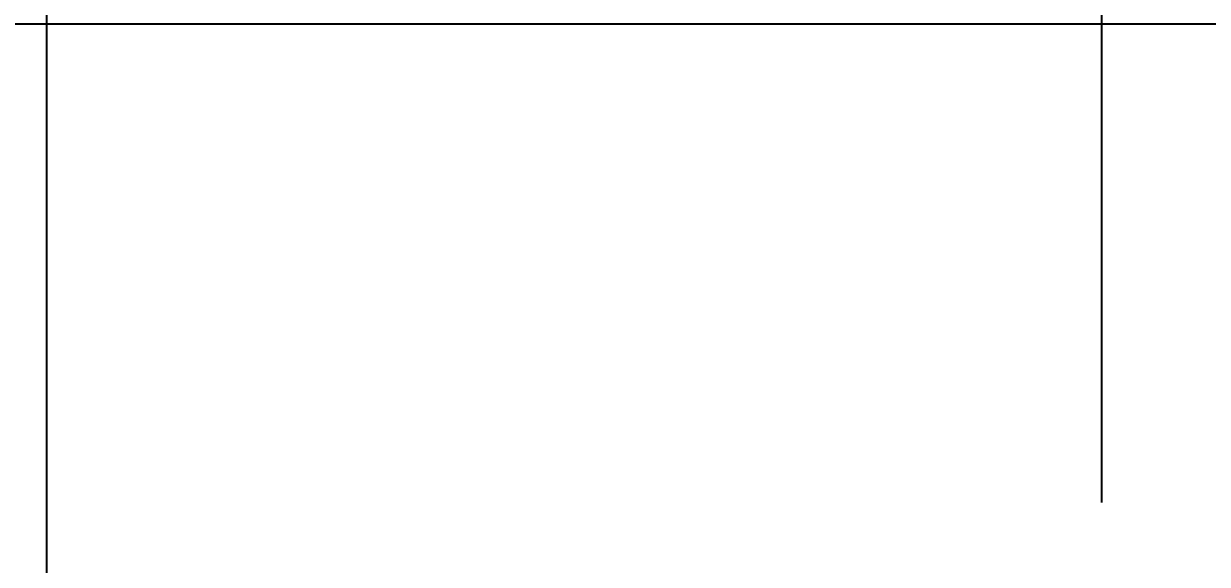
# Model space of a CAD drawing. Header units: millimetres. Extents: x 5828 to 6704, y 123 to 421.
# Drawn here: x 6364.444 to 6368.373, y 228.63 to 230.424 of the extents above; entities that cross this region are included whole.
import ezdxf

# ---------------------------------------------------------------- set-up
doc = ezdxf.new("R2010")
doc.units = ezdxf.units.MM
doc.linetypes.add('CENTER', pattern=[0.6, 0.375, -0.075, 0.075, -0.075])
for name, color, linetype in [('中心线', 7, 'Continuous'), ('外形图', 7, 'Continuous'), ('尺寸标注', 7, 'Continuous')]:
    doc.layers.add(name, color=color, linetype=linetype)
doc.styles.add('微软雅黑', font='msyh.ttc', dxfattribs={"height": 1.5})
doc.dimstyles.new('尺寸标注_1_15比例', dxfattribs={"dimtxt": 1.5, "dimasz": 1.25, "dimexe": 0.5, "dimexo": 0.4, "dimgap": 0.5, "dimtad": 1, "dimdec": 1, "dimlfac": 15, "dimdsep": 46, "dimtxsty": '微软雅黑', "dimcen": 0.09, "dimadec": 0, "dimazin": 0, "dimtp": 0.01, "dimtm": 0.01, "dimtfac": 1, "dimtdec": 1, "dimtofl": 0, "dimtmove": 0, "dimatfit": 3, "dimfxl": 1, "dimtolj": 1, "dimarcsym": 0})

# ---------------------------------------------------------------- blocks, each defined once
blk = doc.blocks.new('*D925')
at = {"layer": 'Defpoints', "color": 0}
for p in [(6364.5191, 231.4318), (6371.5277, 231.4318), (6371.5277, 222.0483)]:
    blk.add_point(p, dxfattribs=at)
at = {"layer": '尺寸标注', "color": 0, "lineweight": -2}
for p, q in [((6364.5191, 231.0318), (6364.5191, 221.5483)), ((6371.5277, 231.0318), (6371.5277, 221.5483)), ((6365.7691, 222.0483), (6370.2777, 222.0483))]:
    blk.add_line(p, q, dxfattribs=at)
at = {"layer": '尺寸标注', "color": 0}
for points in [[(6365.7691, 222.2567), (6365.7691, 221.84), (6364.5191, 222.0483)], [(6370.2777, 221.84), (6370.2777, 222.2567), (6371.5277, 222.0483)]]:
    blk.add_solid(points, dxfattribs=at)
at = {"layer": '尺寸标注', "color": 0, "insert": (6368.19, 223.3279), "char_height": 1.5, "attachment_point": 5, "style": '微软雅黑'}
blk.add_mtext('\\A1;\\A1;105.3', dxfattribs=at)

msp = doc.modelspace()

# ---------------------------------------------------------------- linework, layer by layer
at = {"layer": '中心线', "linetype": 'CENTER', "ltscale": 5}
msp.add_line((6368.0234, 228.8349), (6368.0234, 277.6395), dxfattribs=at)
at = {"layer": '外形图'}
msp.add_line((6362.5234, 230.424), (6373.5234, 230.424), dxfattribs=at)

# ---------------------------------------------------------------- dimensions: what is measured, and where the dimension line sits
at = {"layer": '尺寸标注'}
dim = msp.add_linear_dim(base=(6371.5277, 222.0483), p1=(6364.5191, 231.4318), p2=(6371.5277, 231.4318), text='\\A1;105.3', dimstyle='尺寸标注_1_15比例', override={"dimtxsty": '微软雅黑'}, dxfattribs=at)
dim.commit()
dim.dimension.update_dxf_attribs({"geometry": '*D925', "text_midpoint": (6368.19, 222.0483), "dimtype": 160})

doc.saveas('drawing.dxf')
